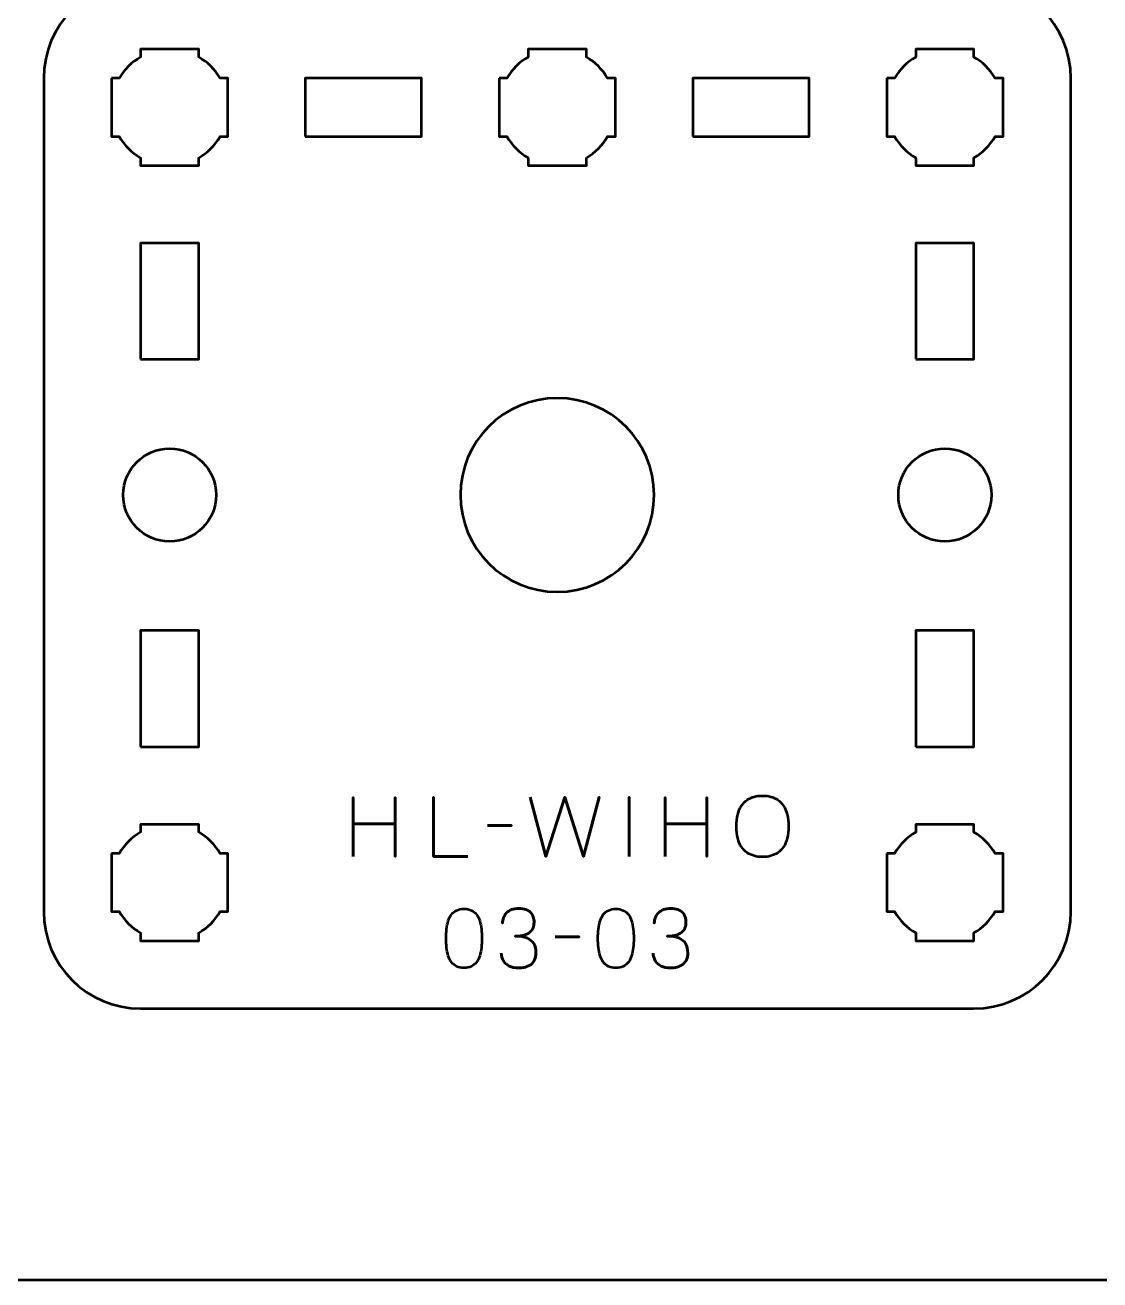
# Model space of a CAD drawing. Header units: centimetres. Extents: x -21 to 0, y -29.7 to 0.
# Drawn here: x -16.95 to -11.4, y -29.7 to -23.23 of the extents above; entities that cross this region are included whole.
import ezdxf

# ---------------------------------------------------------------- set-up
doc = ezdxf.new("R2010")
doc.units = ezdxf.units.CM
doc.header["$MEASUREMENT"] = 0
doc.layers.add('Layer 1', color=7, linetype='Continuous')

msp = doc.modelspace()

# ---------------------------------------------------------------- linework, layer by layer
at = {"layer": 'Layer 1', "lineweight": 53}
for points in [[(-16.35, -24.95), (-16.05, -24.95), (-16.05, -24.35), (-16.35, -24.35), (-16.35, -24.95)], [(-12.35, -24.95), (-12.05, -24.95), (-12.05, -24.35), (-12.35, -24.35), (-12.35, -24.95)], [(-16.35, -26.95), (-16.05, -26.95), (-16.05, -26.35), (-16.35, -26.35), (-16.35, -26.95)], [(-12.35, -26.95), (-12.05, -26.95), (-12.05, -26.35), (-12.35, -26.35), (-12.35, -26.95)]]:
    msp.add_lwpolyline(points, close=True, dxfattribs=at)
for centre in [(-16.2, -25.65), (-12.2, -25.65)]:
    msp.add_ellipse(centre, major_axis=(0, 0.24), ratio=1, dxfattribs=at)
at = {"layer": 'Layer 1', "color": 1, "lineweight": 53}
msp.add_open_spline([(-21.00003, -29.19995), (-21.00003, -29.19995), (-21.00003, -2.89992), (-21.00003, -2.89992), (-21.00003, -2.89992), (-21.00003, -2.81709), (-20.93286, -2.74992), (-20.85003, -2.74992), (-20.85003, -2.74992), (-20.7672, -2.74992), (-20.70003, -2.68275), (-20.70003, -2.59992), (-20.70003, -2.59992), (-20.70003, -2.51709), (-20.7672, -2.44992), (-20.85003, -2.44992), (-20.85003, -2.44992), (-20.93286, -2.44992), (-21.00003, -2.38275), (-21.00003, -2.29992), (-21.00003, -2.29992), (-21.00003, -2.21709), (-20.93286, -2.14992), (-20.85003, -2.14992), (-20.85003, -2.14992), (-20.7672, -2.14992), (-20.70003, -2.08275), (-20.70003, -1.99992), (-20.70003, -1.99992), (-20.70003, -1.91709), (-20.7672, -1.84992), (-20.85003, -1.84992), (-20.85003, -1.84992), (-20.93286, -1.84992), (-21.00003, -1.78275), (-21.00003, -1.69992), (-21.00003, -1.69992), (-21.00003, -1.61709), (-20.93286, -1.54992), (-20.85003, -1.54992), (-20.85003, -1.54992), (-20.7672, -1.54992), (-20.70003, -1.48275), (-20.70003, -1.39992), (-20.70003, -1.39992), (-20.70003, -1.31709), (-20.7672, -1.24992), (-20.85003, -1.24992), (-20.85003, -1.24992), (-20.93286, -1.24992), (-21.00003, -1.18275), (-21.00003, -1.09992), (-21.00003, -1.09992), (-21.00003, -1.09992), (-21.00003, -0.49992), (-21.00003, -0.49992), (-21.00003, -0.49992), (-21.00003, -0.22295), (-20.77694, 0.00004), (-20.49994, 0.00004), (-20.49994, 0.00004), (-20.49994, 0.00004), (-0.50008, 0.00004), (-0.50008, 0.00004), (-0.50008, 0.00004), (-0.22294, 0.00004), (0.00002, -0.22295), (0.00002, -0.49992), (0.00002, -0.49992), (0.00002, -0.49992), (0.00002, -29.19995), (0.00002, -29.19995), (0.00002, -29.19995), (0.00002, -29.47695), (-0.22294, -29.70004), (-0.50008, -29.70004), (-0.50008, -29.70004), (-0.50008, -29.70004), (-20.49994, -29.70004), (-20.49994, -29.70004), (-20.49994, -29.70004), (-20.77694, -29.70004), (-21.00003, -29.47695), (-21.00003, -29.19995)], degree=3, knots=[0, 0, 0, 0, 0.047619, 0.047619, 0.047619, 0.047619, 0.0952381, 0.0952381, 0.0952381, 0.0952381, 0.1428571, 0.1428571, 0.1428571, 0.1428571, 0.1904762, 0.1904762, 0.1904762, 0.1904762, 0.2380952, 0.2380952, 0.2380952, 0.2380952, 0.2857143, 0.2857143, 0.2857143, 0.2857143, 0.3333333, 0.3333333, 0.3333333, 0.3333333, 0.3809524, 0.3809524, 0.3809524, 0.3809524, 0.4285714, 0.4285714, 0.4285714, 0.4285714, 0.4761905, 0.4761905, 0.4761905, 0.4761905, 0.5238095, 0.5238095, 0.5238095, 0.5238095, 0.5714286, 0.5714286, 0.5714286, 0.5714286, 0.6190476, 0.6190476, 0.6190476, 0.6190476, 0.6666667, 0.6666667, 0.6666667, 0.6666667, 0.7142857, 0.7142857, 0.7142857, 0.7142857, 0.7619048, 0.7619048, 0.7619048, 0.7619048, 0.8095238, 0.8095238, 0.8095238, 0.8095238, 0.8571429, 0.8571429, 0.8571429, 0.8571429, 0.9047619, 0.9047619, 0.9047619, 0.9047619, 0.952381, 0.952381, 0.952381, 0.952381, 1, 1, 1, 1], dxfattribs=at)
at = {"layer": 'Layer 1', "color": 3, "lineweight": 53}
msp.add_open_spline([(-16.85, -27.8), (-16.85, -27.8), (-16.85, -23.5), (-16.85, -23.5), (-16.85, -23.5), (-16.85, -23.22391), (-16.62609, -23), (-16.35, -23), (-16.35, -23), (-16.35, -23), (-12.05, -23), (-12.05, -23), (-12.05, -23), (-11.77391, -23), (-11.55, -23.22391), (-11.55, -23.5), (-11.55, -23.5), (-11.55, -23.5), (-11.55, -27.8), (-11.55, -27.8), (-11.55, -27.8), (-11.55, -28.07609), (-11.77391, -28.3), (-12.05, -28.3), (-12.05, -28.3), (-12.05, -28.3), (-16.35, -28.3), (-16.35, -28.3), (-16.35, -28.3), (-16.62609, -28.3), (-16.85, -28.07609), (-16.85, -27.8)], degree=3, knots=[0, 0, 0, 0, 0.125, 0.125, 0.125, 0.125, 0.25, 0.25, 0.25, 0.25, 0.375, 0.375, 0.375, 0.375, 0.5, 0.5, 0.5, 0.5, 0.625, 0.625, 0.625, 0.625, 0.75, 0.75, 0.75, 0.75, 0.875, 0.875, 0.875, 0.875, 1, 1, 1, 1], dxfattribs=at)
at = {"layer": 'Layer 1', "lineweight": 53}
for points, knots in [([(-16.5, -23.5), (-16.5, -23.5), (-16.45985, -23.5), (-16.45985, -23.5), (-16.45985, -23.5), (-16.4335, -23.45447), (-16.39553, -23.4165), (-16.35, -23.39015), (-16.35, -23.39015), (-16.35, -23.39015), (-16.35, -23.35), (-16.35, -23.35), (-16.35, -23.35), (-16.35, -23.35), (-16.2, -23.35), (-16.2, -23.35), (-16.2, -23.35), (-16.2, -23.35), (-16.05, -23.35), (-16.05, -23.35), (-16.05, -23.35), (-16.05, -23.35), (-16.05, -23.39015), (-16.05, -23.39015), (-16.05, -23.39015), (-16.00447, -23.4165), (-15.9665, -23.45447), (-15.94015, -23.5), (-15.94015, -23.5), (-15.94015, -23.5), (-15.9, -23.5), (-15.9, -23.5), (-15.9, -23.5), (-15.9, -23.5), (-15.9, -23.65), (-15.9, -23.65), (-15.9, -23.65), (-15.9, -23.65), (-15.9, -23.8), (-15.9, -23.8), (-15.9, -23.8), (-15.9, -23.8), (-15.94015, -23.8), (-15.94015, -23.8), (-15.94015, -23.8), (-15.9665, -23.84553), (-16.00447, -23.8835), (-16.05, -23.90985), (-16.05, -23.90985), (-16.05, -23.90985), (-16.05, -23.95), (-16.05, -23.95), (-16.05, -23.95), (-16.05, -23.95), (-16.2, -23.95), (-16.2, -23.95), (-16.2, -23.95), (-16.2, -23.95), (-16.35, -23.95), (-16.35, -23.95), (-16.35, -23.95), (-16.35, -23.95), (-16.35, -23.90985), (-16.35, -23.90985), (-16.35, -23.90985), (-16.39553, -23.8835), (-16.4335, -23.84553), (-16.45985, -23.8), (-16.45985, -23.8), (-16.45985, -23.8), (-16.5, -23.8), (-16.5, -23.8), (-16.5, -23.8), (-16.5, -23.8), (-16.5, -23.65), (-16.5, -23.65), (-16.5, -23.65), (-16.5, -23.65), (-16.5, -23.5), (-16.5, -23.5)], [0, 0, 0, 0, 0.05, 0.05, 0.05, 0.05, 0.1, 0.1, 0.1, 0.1, 0.15, 0.15, 0.15, 0.15, 0.2, 0.2, 0.2, 0.2, 0.25, 0.25, 0.25, 0.25, 0.3, 0.3, 0.3, 0.3, 0.35, 0.35, 0.35, 0.35, 0.4, 0.4, 0.4, 0.4, 0.45, 0.45, 0.45, 0.45, 0.5, 0.5, 0.5, 0.5, 0.55, 0.55, 0.55, 0.55, 0.6, 0.6, 0.6, 0.6, 0.65, 0.65, 0.65, 0.65, 0.7, 0.7, 0.7, 0.7, 0.75, 0.75, 0.75, 0.75, 0.8, 0.8, 0.8, 0.8, 0.85, 0.85, 0.85, 0.85, 0.9, 0.9, 0.9, 0.9, 0.95, 0.95, 0.95, 0.95, 1, 1, 1, 1]), ([(-14.5, -23.5), (-14.5, -23.5), (-14.45985, -23.5), (-14.45985, -23.5), (-14.45985, -23.5), (-14.4335, -23.45447), (-14.39553, -23.4165), (-14.35, -23.39015), (-14.35, -23.39015), (-14.35, -23.39015), (-14.35, -23.35), (-14.35, -23.35), (-14.35, -23.35), (-14.35, -23.35), (-14.2, -23.35), (-14.2, -23.35), (-14.2, -23.35), (-14.2, -23.35), (-14.05, -23.35), (-14.05, -23.35), (-14.05, -23.35), (-14.05, -23.35), (-14.05, -23.39015), (-14.05, -23.39015), (-14.05, -23.39015), (-14.00447, -23.4165), (-13.9665, -23.45447), (-13.94015, -23.5), (-13.94015, -23.5), (-13.94015, -23.5), (-13.9, -23.5), (-13.9, -23.5), (-13.9, -23.5), (-13.9, -23.5), (-13.9, -23.65), (-13.9, -23.65), (-13.9, -23.65), (-13.9, -23.65), (-13.9, -23.8), (-13.9, -23.8), (-13.9, -23.8), (-13.9, -23.8), (-13.94015, -23.8), (-13.94015, -23.8), (-13.94015, -23.8), (-13.9665, -23.84553), (-14.00447, -23.8835), (-14.05, -23.90985), (-14.05, -23.90985), (-14.05, -23.90985), (-14.05, -23.95), (-14.05, -23.95), (-14.05, -23.95), (-14.05, -23.95), (-14.2, -23.95), (-14.2, -23.95), (-14.2, -23.95), (-14.2, -23.95), (-14.35, -23.95), (-14.35, -23.95), (-14.35, -23.95), (-14.35, -23.95), (-14.35, -23.90985), (-14.35, -23.90985), (-14.35, -23.90985), (-14.39553, -23.8835), (-14.4335, -23.84553), (-14.45985, -23.8), (-14.45985, -23.8), (-14.45985, -23.8), (-14.5, -23.8), (-14.5, -23.8), (-14.5, -23.8), (-14.5, -23.8), (-14.5, -23.65), (-14.5, -23.65), (-14.5, -23.65), (-14.5, -23.65), (-14.5, -23.5), (-14.5, -23.5)], [0, 0, 0, 0, 0.05, 0.05, 0.05, 0.05, 0.1, 0.1, 0.1, 0.1, 0.15, 0.15, 0.15, 0.15, 0.2, 0.2, 0.2, 0.2, 0.25, 0.25, 0.25, 0.25, 0.3, 0.3, 0.3, 0.3, 0.35, 0.35, 0.35, 0.35, 0.4, 0.4, 0.4, 0.4, 0.45, 0.45, 0.45, 0.45, 0.5, 0.5, 0.5, 0.5, 0.55, 0.55, 0.55, 0.55, 0.6, 0.6, 0.6, 0.6, 0.65, 0.65, 0.65, 0.65, 0.7, 0.7, 0.7, 0.7, 0.75, 0.75, 0.75, 0.75, 0.8, 0.8, 0.8, 0.8, 0.85, 0.85, 0.85, 0.85, 0.9, 0.9, 0.9, 0.9, 0.95, 0.95, 0.95, 0.95, 1, 1, 1, 1]), ([(-12.5, -23.5), (-12.5, -23.5), (-12.45985, -23.5), (-12.45985, -23.5), (-12.45985, -23.5), (-12.4335, -23.45447), (-12.39553, -23.4165), (-12.35, -23.39015), (-12.35, -23.39015), (-12.35, -23.39015), (-12.35, -23.35), (-12.35, -23.35), (-12.35, -23.35), (-12.35, -23.35), (-12.2, -23.35), (-12.2, -23.35), (-12.2, -23.35), (-12.2, -23.35), (-12.05, -23.35), (-12.05, -23.35), (-12.05, -23.35), (-12.05, -23.35), (-12.05, -23.39015), (-12.05, -23.39015), (-12.05, -23.39015), (-12.00447, -23.4165), (-11.9665, -23.45447), (-11.94015, -23.5), (-11.94015, -23.5), (-11.94015, -23.5), (-11.9, -23.5), (-11.9, -23.5), (-11.9, -23.5), (-11.9, -23.5), (-11.9, -23.65), (-11.9, -23.65), (-11.9, -23.65), (-11.9, -23.65), (-11.9, -23.8), (-11.9, -23.8), (-11.9, -23.8), (-11.9, -23.8), (-11.94015, -23.8), (-11.94015, -23.8), (-11.94015, -23.8), (-11.9665, -23.84553), (-12.00447, -23.8835), (-12.05, -23.90985), (-12.05, -23.90985), (-12.05, -23.90985), (-12.05, -23.95), (-12.05, -23.95), (-12.05, -23.95), (-12.05, -23.95), (-12.2, -23.95), (-12.2, -23.95), (-12.2, -23.95), (-12.2, -23.95), (-12.35, -23.95), (-12.35, -23.95), (-12.35, -23.95), (-12.35, -23.95), (-12.35, -23.90985), (-12.35, -23.90985), (-12.35, -23.90985), (-12.39553, -23.8835), (-12.4335, -23.84553), (-12.45985, -23.8), (-12.45985, -23.8), (-12.45985, -23.8), (-12.5, -23.8), (-12.5, -23.8), (-12.5, -23.8), (-12.5, -23.8), (-12.5, -23.65), (-12.5, -23.65), (-12.5, -23.65), (-12.5, -23.65), (-12.5, -23.5), (-12.5, -23.5)], [0, 0, 0, 0, 0.05, 0.05, 0.05, 0.05, 0.1, 0.1, 0.1, 0.1, 0.15, 0.15, 0.15, 0.15, 0.2, 0.2, 0.2, 0.2, 0.25, 0.25, 0.25, 0.25, 0.3, 0.3, 0.3, 0.3, 0.35, 0.35, 0.35, 0.35, 0.4, 0.4, 0.4, 0.4, 0.45, 0.45, 0.45, 0.45, 0.5, 0.5, 0.5, 0.5, 0.55, 0.55, 0.55, 0.55, 0.6, 0.6, 0.6, 0.6, 0.65, 0.65, 0.65, 0.65, 0.7, 0.7, 0.7, 0.7, 0.75, 0.75, 0.75, 0.75, 0.8, 0.8, 0.8, 0.8, 0.85, 0.85, 0.85, 0.85, 0.9, 0.9, 0.9, 0.9, 0.95, 0.95, 0.95, 0.95, 1, 1, 1, 1]), ([(-15.5, -23.8), (-15.5, -23.8), (-15.5, -23.5), (-15.5, -23.5), (-15.5, -23.5), (-15.5, -23.5), (-14.9, -23.5), (-14.9, -23.5), (-14.9, -23.5), (-14.9, -23.5), (-14.9, -23.8), (-14.9, -23.8), (-14.9, -23.8), (-14.9, -23.8), (-15.5, -23.8), (-15.5, -23.8)], [0, 0, 0, 0, 0.25, 0.25, 0.25, 0.25, 0.5, 0.5, 0.5, 0.5, 0.75, 0.75, 0.75, 0.75, 1, 1, 1, 1]), ([(-13.5, -23.8), (-13.5, -23.8), (-13.5, -23.5), (-13.5, -23.5), (-13.5, -23.5), (-13.5, -23.5), (-12.9, -23.5), (-12.9, -23.5), (-12.9, -23.5), (-12.9, -23.5), (-12.9, -23.8), (-12.9, -23.8), (-12.9, -23.8), (-12.9, -23.8), (-13.5, -23.8), (-13.5, -23.8)], [0, 0, 0, 0, 0.25, 0.25, 0.25, 0.25, 0.5, 0.5, 0.5, 0.5, 0.75, 0.75, 0.75, 0.75, 1, 1, 1, 1]), ([(-13.70001, -25.65), (-13.70001, -25.9261), (-13.92392, -26.15001), (-14.2, -26.15001), (-14.2, -26.15001), (-14.47611, -26.15001), (-14.70001, -25.9261), (-14.70001, -25.65), (-14.70001, -25.65), (-14.70001, -25.37391), (-14.47611, -25.15001), (-14.2, -25.15001), (-14.2, -25.15001), (-13.92392, -25.15001), (-13.70001, -25.37391), (-13.70001, -25.65)], [0, 0, 0, 0, 0.25, 0.25, 0.25, 0.25, 0.5, 0.5, 0.5, 0.5, 0.75, 0.75, 0.75, 0.75, 1, 1, 1, 1]), ([(-16.5, -27.5), (-16.5, -27.5), (-16.45985, -27.5), (-16.45985, -27.5), (-16.45985, -27.5), (-16.4335, -27.45447), (-16.39553, -27.4165), (-16.35, -27.39015), (-16.35, -27.39015), (-16.35, -27.39015), (-16.35, -27.35), (-16.35, -27.35), (-16.35, -27.35), (-16.35, -27.35), (-16.2, -27.35), (-16.2, -27.35), (-16.2, -27.35), (-16.2, -27.35), (-16.05, -27.35), (-16.05, -27.35), (-16.05, -27.35), (-16.05, -27.35), (-16.05, -27.39015), (-16.05, -27.39015), (-16.05, -27.39015), (-16.00447, -27.4165), (-15.9665, -27.45447), (-15.94015, -27.5), (-15.94015, -27.5), (-15.94015, -27.5), (-15.9, -27.5), (-15.9, -27.5), (-15.9, -27.5), (-15.9, -27.5), (-15.9, -27.65), (-15.9, -27.65), (-15.9, -27.65), (-15.9, -27.65), (-15.9, -27.8), (-15.9, -27.8), (-15.9, -27.8), (-15.9, -27.8), (-15.94015, -27.8), (-15.94015, -27.8), (-15.94015, -27.8), (-15.9665, -27.84553), (-16.00447, -27.8835), (-16.05, -27.90985), (-16.05, -27.90985), (-16.05, -27.90985), (-16.05, -27.95), (-16.05, -27.95), (-16.05, -27.95), (-16.05, -27.95), (-16.2, -27.95), (-16.2, -27.95), (-16.2, -27.95), (-16.2, -27.95), (-16.35, -27.95), (-16.35, -27.95), (-16.35, -27.95), (-16.35, -27.95), (-16.35, -27.90985), (-16.35, -27.90985), (-16.35, -27.90985), (-16.39553, -27.8835), (-16.4335, -27.84553), (-16.45985, -27.8), (-16.45985, -27.8), (-16.45985, -27.8), (-16.5, -27.8), (-16.5, -27.8), (-16.5, -27.8), (-16.5, -27.8), (-16.5, -27.65), (-16.5, -27.65), (-16.5, -27.65), (-16.5, -27.65), (-16.5, -27.5), (-16.5, -27.5)], [0, 0, 0, 0, 0.05, 0.05, 0.05, 0.05, 0.1, 0.1, 0.1, 0.1, 0.15, 0.15, 0.15, 0.15, 0.2, 0.2, 0.2, 0.2, 0.25, 0.25, 0.25, 0.25, 0.3, 0.3, 0.3, 0.3, 0.35, 0.35, 0.35, 0.35, 0.4, 0.4, 0.4, 0.4, 0.45, 0.45, 0.45, 0.45, 0.5, 0.5, 0.5, 0.5, 0.55, 0.55, 0.55, 0.55, 0.6, 0.6, 0.6, 0.6, 0.65, 0.65, 0.65, 0.65, 0.7, 0.7, 0.7, 0.7, 0.75, 0.75, 0.75, 0.75, 0.8, 0.8, 0.8, 0.8, 0.85, 0.85, 0.85, 0.85, 0.9, 0.9, 0.9, 0.9, 0.95, 0.95, 0.95, 0.95, 1, 1, 1, 1]), ([(-12.5, -27.5), (-12.5, -27.5), (-12.45985, -27.5), (-12.45985, -27.5), (-12.45985, -27.5), (-12.4335, -27.45447), (-12.39553, -27.4165), (-12.35, -27.39015), (-12.35, -27.39015), (-12.35, -27.39015), (-12.35, -27.35), (-12.35, -27.35), (-12.35, -27.35), (-12.35, -27.35), (-12.2, -27.35), (-12.2, -27.35), (-12.2, -27.35), (-12.2, -27.35), (-12.05, -27.35), (-12.05, -27.35), (-12.05, -27.35), (-12.05, -27.35), (-12.05, -27.39015), (-12.05, -27.39015), (-12.05, -27.39015), (-12.00447, -27.4165), (-11.9665, -27.45447), (-11.94015, -27.5), (-11.94015, -27.5), (-11.94015, -27.5), (-11.9, -27.5), (-11.9, -27.5), (-11.9, -27.5), (-11.9, -27.5), (-11.9, -27.65), (-11.9, -27.65), (-11.9, -27.65), (-11.9, -27.65), (-11.9, -27.8), (-11.9, -27.8), (-11.9, -27.8), (-11.9, -27.8), (-11.94015, -27.8), (-11.94015, -27.8), (-11.94015, -27.8), (-11.9665, -27.84553), (-12.00447, -27.8835), (-12.05, -27.90985), (-12.05, -27.90985), (-12.05, -27.90985), (-12.05, -27.95), (-12.05, -27.95), (-12.05, -27.95), (-12.05, -27.95), (-12.2, -27.95), (-12.2, -27.95), (-12.2, -27.95), (-12.2, -27.95), (-12.35, -27.95), (-12.35, -27.95), (-12.35, -27.95), (-12.35, -27.95), (-12.35, -27.90985), (-12.35, -27.90985), (-12.35, -27.90985), (-12.39553, -27.8835), (-12.4335, -27.84553), (-12.45985, -27.8), (-12.45985, -27.8), (-12.45985, -27.8), (-12.5, -27.8), (-12.5, -27.8), (-12.5, -27.8), (-12.5, -27.8), (-12.5, -27.65), (-12.5, -27.65), (-12.5, -27.65), (-12.5, -27.65), (-12.5, -27.5), (-12.5, -27.5)], [0, 0, 0, 0, 0.05, 0.05, 0.05, 0.05, 0.1, 0.1, 0.1, 0.1, 0.15, 0.15, 0.15, 0.15, 0.2, 0.2, 0.2, 0.2, 0.25, 0.25, 0.25, 0.25, 0.3, 0.3, 0.3, 0.3, 0.35, 0.35, 0.35, 0.35, 0.4, 0.4, 0.4, 0.4, 0.45, 0.45, 0.45, 0.45, 0.5, 0.5, 0.5, 0.5, 0.55, 0.55, 0.55, 0.55, 0.6, 0.6, 0.6, 0.6, 0.65, 0.65, 0.65, 0.65, 0.7, 0.7, 0.7, 0.7, 0.75, 0.75, 0.75, 0.75, 0.8, 0.8, 0.8, 0.8, 0.85, 0.85, 0.85, 0.85, 0.9, 0.9, 0.9, 0.9, 0.95, 0.95, 0.95, 0.95, 1, 1, 1, 1])]:
    msp.add_open_spline(points, degree=3, knots=knots, dxfattribs=at)
at = {"layer": 'Layer 1', "color": 5, "lineweight": 53}
for points, knots in [([(-15.25261, -27.51494), (-15.25261, -27.51494), (-15.25261, -27.34603), (-15.25261, -27.34603), (-15.25261, -27.34603), (-15.25261, -27.34603), (-15.03714, -27.34603), (-15.03714, -27.34603), (-15.03714, -27.34603), (-15.03714, -27.34603), (-15.03714, -27.51494), (-15.03714, -27.51494), (-15.03714, -27.51494), (-15.03714, -27.51494), (-15.03714, -27.21014), (-15.03714, -27.21014), (-15.03714, -27.21014), (-15.03714, -27.21014), (-15.03714, -27.34603), (-15.03714, -27.34603), (-15.03714, -27.34603), (-15.03714, -27.34603), (-15.25261, -27.34603), (-15.25261, -27.34603), (-15.25261, -27.34603), (-15.25261, -27.34603), (-15.25261, -27.21014), (-15.25261, -27.21014), (-15.25261, -27.21014), (-15.25261, -27.21014), (-15.25261, -27.51494), (-15.25261, -27.51494)], [0, 0, 0, 0, 0.125, 0.125, 0.125, 0.125, 0.25, 0.25, 0.25, 0.25, 0.375, 0.375, 0.375, 0.375, 0.5, 0.5, 0.5, 0.5, 0.625, 0.625, 0.625, 0.625, 0.75, 0.75, 0.75, 0.75, 0.875, 0.875, 0.875, 0.875, 1, 1, 1, 1]), ([(-14.66122, -27.51494), (-14.66122, -27.51494), (-14.83944, -27.51494), (-14.83944, -27.51494), (-14.83944, -27.51494), (-14.83944, -27.51494), (-14.83944, -27.20972), (-14.83944, -27.20972), (-14.83944, -27.20972), (-14.83944, -27.20972), (-14.83944, -27.51494), (-14.83944, -27.51494), (-14.83944, -27.51494), (-14.83944, -27.51494), (-14.66122, -27.51494), (-14.66122, -27.51494)], [0, 0, 0, 0, 0.25, 0.25, 0.25, 0.25, 0.5, 0.5, 0.5, 0.5, 0.75, 0.75, 0.75, 0.75, 1, 1, 1, 1]), ([(-14.33907, -27.20972), (-14.33907, -27.20972), (-14.25864, -27.51494), (-14.25864, -27.51494), (-14.25864, -27.51494), (-14.25864, -27.51494), (-14.1617, -27.20972), (-14.1617, -27.20972), (-14.1617, -27.20972), (-14.1617, -27.20972), (-14.06475, -27.51494), (-14.06475, -27.51494), (-14.06475, -27.51494), (-14.06475, -27.51494), (-13.98432, -27.20972), (-13.98432, -27.20972), (-13.98432, -27.20972), (-13.98432, -27.20972), (-14.06475, -27.51494), (-14.06475, -27.51494), (-14.06475, -27.51494), (-14.06475, -27.51494), (-14.1617, -27.20972), (-14.1617, -27.20972), (-14.1617, -27.20972), (-14.1617, -27.20972), (-14.25864, -27.51494), (-14.25864, -27.51494), (-14.25864, -27.51494), (-14.25864, -27.51494), (-14.33907, -27.20972), (-14.33907, -27.20972)], [0, 0, 0, 0, 0.125, 0.125, 0.125, 0.125, 0.25, 0.25, 0.25, 0.25, 0.375, 0.375, 0.375, 0.375, 0.5, 0.5, 0.5, 0.5, 0.625, 0.625, 0.625, 0.625, 0.75, 0.75, 0.75, 0.75, 0.875, 0.875, 0.875, 0.875, 1, 1, 1, 1]), ([(-13.8298, -27.51494), (-13.8298, -27.51494), (-13.8298, -27.20972), (-13.8298, -27.20972), (-13.8298, -27.20972), (-13.8298, -27.20972), (-13.8298, -27.51494), (-13.8298, -27.51494)], [0, 0, 0, 0, 0.5, 0.5, 0.5, 0.5, 1, 1, 1, 1]), ([(-13.64311, -27.51494), (-13.64311, -27.51494), (-13.64311, -27.34603), (-13.64311, -27.34603), (-13.64311, -27.34603), (-13.64311, -27.34603), (-13.42764, -27.34603), (-13.42764, -27.34603), (-13.42764, -27.34603), (-13.42764, -27.34603), (-13.42764, -27.51494), (-13.42764, -27.51494), (-13.42764, -27.51494), (-13.42764, -27.51494), (-13.42764, -27.21014), (-13.42764, -27.21014), (-13.42764, -27.21014), (-13.42764, -27.21014), (-13.42764, -27.34603), (-13.42764, -27.34603), (-13.42764, -27.34603), (-13.42764, -27.34603), (-13.64311, -27.34603), (-13.64311, -27.34603), (-13.64311, -27.34603), (-13.64311, -27.34603), (-13.64311, -27.21014), (-13.64311, -27.21014), (-13.64311, -27.21014), (-13.64311, -27.21014), (-13.64311, -27.51494), (-13.64311, -27.51494)], [0, 0, 0, 0, 0.125, 0.125, 0.125, 0.125, 0.25, 0.25, 0.25, 0.25, 0.375, 0.375, 0.375, 0.375, 0.5, 0.5, 0.5, 0.5, 0.625, 0.625, 0.625, 0.625, 0.75, 0.75, 0.75, 0.75, 0.875, 0.875, 0.875, 0.875, 1, 1, 1, 1]), ([(-13.14104, -27.51748), (-13.12615, -27.51755), (-13.11204, -27.51579), (-13.09857, -27.51233), (-13.09857, -27.51233), (-13.08516, -27.5088), (-13.07289, -27.5033), (-13.06167, -27.49568), (-13.06167, -27.49568), (-13.05045, -27.48813), (-13.04071, -27.47818), (-13.03246, -27.4659), (-13.03246, -27.4659), (-13.0242, -27.45363), (-13.01785, -27.43874), (-13.01334, -27.42124), (-13.01334, -27.42124), (-13.00875, -27.40375), (-13.00649, -27.38335), (-13.00642, -27.36), (-13.00642, -27.36), (-13.00649, -27.33665), (-13.00875, -27.31626), (-13.01334, -27.29869), (-13.01334, -27.29869), (-13.01785, -27.28112), (-13.0242, -27.26616), (-13.03246, -27.25382), (-13.03246, -27.25382), (-13.04071, -27.24147), (-13.05045, -27.23145), (-13.06167, -27.22376), (-13.06167, -27.22376), (-13.07289, -27.21607), (-13.08516, -27.2105), (-13.09857, -27.2069), (-13.09857, -27.2069), (-13.11204, -27.20337), (-13.12615, -27.20161), (-13.14104, -27.20168), (-13.14104, -27.20168), (-13.15593, -27.20161), (-13.17004, -27.20337), (-13.18352, -27.2069), (-13.18352, -27.2069), (-13.19692, -27.2105), (-13.2092, -27.21607), (-13.22042, -27.22376), (-13.22042, -27.22376), (-13.23163, -27.23145), (-13.24137, -27.24147), (-13.24963, -27.25382), (-13.24963, -27.25382), (-13.25788, -27.26616), (-13.26423, -27.28112), (-13.26875, -27.29869), (-13.26875, -27.29869), (-13.27333, -27.31626), (-13.27559, -27.33665), (-13.27566, -27.36), (-13.27566, -27.36), (-13.27559, -27.38335), (-13.27333, -27.40375), (-13.26875, -27.42124), (-13.26875, -27.42124), (-13.26423, -27.43874), (-13.25788, -27.45363), (-13.24963, -27.4659), (-13.24963, -27.4659), (-13.24137, -27.47818), (-13.23163, -27.48813), (-13.22042, -27.49568), (-13.22042, -27.49568), (-13.2092, -27.5033), (-13.19692, -27.5088), (-13.18352, -27.51233), (-13.18352, -27.51233), (-13.17004, -27.51579), (-13.15593, -27.51755), (-13.14104, -27.51748)], [0, 0, 0, 0, 0.05, 0.05, 0.05, 0.05, 0.1, 0.1, 0.1, 0.1, 0.15, 0.15, 0.15, 0.15, 0.2, 0.2, 0.2, 0.2, 0.25, 0.25, 0.25, 0.25, 0.3, 0.3, 0.3, 0.3, 0.35, 0.35, 0.35, 0.35, 0.4, 0.4, 0.4, 0.4, 0.45, 0.45, 0.45, 0.45, 0.5, 0.5, 0.5, 0.5, 0.55, 0.55, 0.55, 0.55, 0.6, 0.6, 0.6, 0.6, 0.65, 0.65, 0.65, 0.65, 0.7, 0.7, 0.7, 0.7, 0.75, 0.75, 0.75, 0.75, 0.8, 0.8, 0.8, 0.8, 0.85, 0.85, 0.85, 0.85, 0.9, 0.9, 0.9, 0.9, 0.95, 0.95, 0.95, 0.95, 1, 1, 1, 1]), ([(-13.14104, -27.51748), (-13.12615, -27.51755), (-13.11204, -27.51579), (-13.09857, -27.51233), (-13.09857, -27.51233), (-13.08516, -27.5088), (-13.07289, -27.5033), (-13.06167, -27.49568), (-13.06167, -27.49568), (-13.05045, -27.48813), (-13.04071, -27.47818), (-13.03246, -27.4659), (-13.03246, -27.4659), (-13.0242, -27.45363), (-13.01785, -27.43874), (-13.01334, -27.42124), (-13.01334, -27.42124), (-13.00875, -27.40375), (-13.00649, -27.38335), (-13.00642, -27.36), (-13.00642, -27.36), (-13.00649, -27.33665), (-13.00875, -27.31626), (-13.01334, -27.29869), (-13.01334, -27.29869), (-13.01785, -27.28112), (-13.0242, -27.26616), (-13.03246, -27.25382), (-13.03246, -27.25382), (-13.04071, -27.24147), (-13.05045, -27.23145), (-13.06167, -27.22376), (-13.06167, -27.22376), (-13.07289, -27.21607), (-13.08516, -27.2105), (-13.09857, -27.2069), (-13.09857, -27.2069), (-13.11204, -27.20337), (-13.12615, -27.20161), (-13.14104, -27.20168), (-13.14104, -27.20168), (-13.15593, -27.20161), (-13.17004, -27.20337), (-13.18352, -27.2069), (-13.18352, -27.2069), (-13.19692, -27.2105), (-13.2092, -27.21607), (-13.22042, -27.22376), (-13.22042, -27.22376), (-13.23163, -27.23145), (-13.24137, -27.24147), (-13.24963, -27.25382), (-13.24963, -27.25382), (-13.25788, -27.26616), (-13.26423, -27.28112), (-13.26875, -27.29869), (-13.26875, -27.29869), (-13.27333, -27.31626), (-13.27559, -27.33665), (-13.27566, -27.36), (-13.27566, -27.36), (-13.27559, -27.38335), (-13.27333, -27.40375), (-13.26875, -27.42124), (-13.26875, -27.42124), (-13.26423, -27.43874), (-13.25788, -27.45363), (-13.24963, -27.4659), (-13.24963, -27.4659), (-13.24137, -27.47818), (-13.23163, -27.48813), (-13.22042, -27.49568), (-13.22042, -27.49568), (-13.2092, -27.5033), (-13.19692, -27.5088), (-13.18352, -27.51233), (-13.18352, -27.51233), (-13.17004, -27.51579), (-13.15593, -27.51755), (-13.14104, -27.51748)], [0, 0, 0, 0, 0.05, 0.05, 0.05, 0.05, 0.1, 0.1, 0.1, 0.1, 0.15, 0.15, 0.15, 0.15, 0.2, 0.2, 0.2, 0.2, 0.25, 0.25, 0.25, 0.25, 0.3, 0.3, 0.3, 0.3, 0.35, 0.35, 0.35, 0.35, 0.4, 0.4, 0.4, 0.4, 0.45, 0.45, 0.45, 0.45, 0.5, 0.5, 0.5, 0.5, 0.55, 0.55, 0.55, 0.55, 0.6, 0.6, 0.6, 0.6, 0.65, 0.65, 0.65, 0.65, 0.7, 0.7, 0.7, 0.7, 0.75, 0.75, 0.75, 0.75, 0.8, 0.8, 0.8, 0.8, 0.85, 0.85, 0.85, 0.85, 0.9, 0.9, 0.9, 0.9, 0.95, 0.95, 0.95, 0.95, 1, 1, 1, 1]), ([(-14.5592, -27.35534), (-14.5592, -27.35534), (-14.43601, -27.35534), (-14.43601, -27.35534), (-14.43601, -27.35534), (-14.43601, -27.35534), (-14.5592, -27.35534), (-14.5592, -27.35534)], [0, 0, 0, 0, 0.5, 0.5, 0.5, 0.5, 1, 1, 1, 1]), ([(-14.68132, -28.09025), (-14.66651, -28.09018), (-14.65374, -28.08757), (-14.64308, -28.08249), (-14.64308, -28.08249), (-14.6325, -28.07741), (-14.62368, -28.07014), (-14.61663, -28.0609), (-14.61663, -28.0609), (-14.60964, -28.05159), (-14.60414, -28.04058), (-14.60005, -28.02788), (-14.60005, -28.02788), (-14.59602, -28.01518), (-14.59313, -28.00128), (-14.59151, -27.98604), (-14.59151, -27.98604), (-14.58981, -27.9708), (-14.58897, -27.95478), (-14.58904, -27.93785), (-14.58904, -27.93785), (-14.58897, -27.92099), (-14.58981, -27.90497), (-14.59151, -27.8898), (-14.59151, -27.8898), (-14.59313, -27.87463), (-14.59602, -27.86066), (-14.60005, -27.84796), (-14.60005, -27.84796), (-14.60414, -27.83533), (-14.60964, -27.82433), (-14.61663, -27.81494), (-14.61663, -27.81494), (-14.62368, -27.80563), (-14.6325, -27.79836), (-14.64308, -27.79328), (-14.64308, -27.79328), (-14.65374, -27.78813), (-14.66651, -27.78552), (-14.68132, -27.78545), (-14.68132, -27.78545), (-14.69614, -27.78552), (-14.70891, -27.78813), (-14.71957, -27.79328), (-14.71957, -27.79328), (-14.73015, -27.79836), (-14.73897, -27.80563), (-14.74602, -27.81494), (-14.74602, -27.81494), (-14.75301, -27.82433), (-14.75851, -27.83533), (-14.7626, -27.84796), (-14.7626, -27.84796), (-14.76663, -27.86066), (-14.76952, -27.87463), (-14.77114, -27.8898), (-14.77114, -27.8898), (-14.77283, -27.90497), (-14.77368, -27.92099), (-14.77361, -27.93785), (-14.77361, -27.93785), (-14.77368, -27.95478), (-14.77283, -27.9708), (-14.77114, -27.98604), (-14.77114, -27.98604), (-14.76952, -28.00128), (-14.76663, -28.01518), (-14.7626, -28.02788), (-14.7626, -28.02788), (-14.75851, -28.04058), (-14.75301, -28.05159), (-14.74602, -28.0609), (-14.74602, -28.0609), (-14.73897, -28.07014), (-14.73015, -28.07741), (-14.71957, -28.08249), (-14.71957, -28.08249), (-14.70891, -28.08757), (-14.69614, -28.09018), (-14.68132, -28.09025)], [0, 0, 0, 0, 0.05, 0.05, 0.05, 0.05, 0.1, 0.1, 0.1, 0.1, 0.15, 0.15, 0.15, 0.15, 0.2, 0.2, 0.2, 0.2, 0.25, 0.25, 0.25, 0.25, 0.3, 0.3, 0.3, 0.3, 0.35, 0.35, 0.35, 0.35, 0.4, 0.4, 0.4, 0.4, 0.45, 0.45, 0.45, 0.45, 0.5, 0.5, 0.5, 0.5, 0.55, 0.55, 0.55, 0.55, 0.6, 0.6, 0.6, 0.6, 0.65, 0.65, 0.65, 0.65, 0.7, 0.7, 0.7, 0.7, 0.75, 0.75, 0.75, 0.75, 0.8, 0.8, 0.8, 0.8, 0.85, 0.85, 0.85, 0.85, 0.9, 0.9, 0.9, 0.9, 0.95, 0.95, 0.95, 0.95, 1, 1, 1, 1]), ([(-14.68132, -28.09025), (-14.66651, -28.09018), (-14.65374, -28.08757), (-14.64308, -28.08249), (-14.64308, -28.08249), (-14.6325, -28.07741), (-14.62368, -28.07014), (-14.61663, -28.0609), (-14.61663, -28.0609), (-14.60964, -28.05159), (-14.60414, -28.04058), (-14.60005, -28.02788), (-14.60005, -28.02788), (-14.59602, -28.01518), (-14.59313, -28.00128), (-14.59151, -27.98604), (-14.59151, -27.98604), (-14.58981, -27.9708), (-14.58897, -27.95478), (-14.58904, -27.93785), (-14.58904, -27.93785), (-14.58897, -27.92099), (-14.58981, -27.90497), (-14.59151, -27.8898), (-14.59151, -27.8898), (-14.59313, -27.87463), (-14.59602, -27.86066), (-14.60005, -27.84796), (-14.60005, -27.84796), (-14.60414, -27.83533), (-14.60964, -27.82433), (-14.61663, -27.81494), (-14.61663, -27.81494), (-14.62368, -27.80563), (-14.6325, -27.79836), (-14.64308, -27.79328), (-14.64308, -27.79328), (-14.65374, -27.78813), (-14.66651, -27.78552), (-14.68132, -27.78545), (-14.68132, -27.78545), (-14.69614, -27.78552), (-14.70891, -27.78813), (-14.71957, -27.79328), (-14.71957, -27.79328), (-14.73015, -27.79836), (-14.73897, -27.80563), (-14.74602, -27.81494), (-14.74602, -27.81494), (-14.75301, -27.82433), (-14.75851, -27.83533), (-14.7626, -27.84796), (-14.7626, -27.84796), (-14.76663, -27.86066), (-14.76952, -27.87463), (-14.77114, -27.8898), (-14.77114, -27.8898), (-14.77283, -27.90497), (-14.77368, -27.92099), (-14.77361, -27.93785), (-14.77361, -27.93785), (-14.77368, -27.95478), (-14.77283, -27.9708), (-14.77114, -27.98604), (-14.77114, -27.98604), (-14.76952, -28.00128), (-14.76663, -28.01518), (-14.7626, -28.02788), (-14.7626, -28.02788), (-14.75851, -28.04058), (-14.75301, -28.05159), (-14.74602, -28.0609), (-14.74602, -28.0609), (-14.73897, -28.07014), (-14.73015, -28.07741), (-14.71957, -28.08249), (-14.71957, -28.08249), (-14.70891, -28.08757), (-14.69614, -28.09018), (-14.68132, -28.09025)], [0, 0, 0, 0, 0.05, 0.05, 0.05, 0.05, 0.1, 0.1, 0.1, 0.1, 0.15, 0.15, 0.15, 0.15, 0.2, 0.2, 0.2, 0.2, 0.25, 0.25, 0.25, 0.25, 0.3, 0.3, 0.3, 0.3, 0.35, 0.35, 0.35, 0.35, 0.4, 0.4, 0.4, 0.4, 0.45, 0.45, 0.45, 0.45, 0.5, 0.5, 0.5, 0.5, 0.55, 0.55, 0.55, 0.55, 0.6, 0.6, 0.6, 0.6, 0.65, 0.65, 0.65, 0.65, 0.7, 0.7, 0.7, 0.7, 0.75, 0.75, 0.75, 0.75, 0.8, 0.8, 0.8, 0.8, 0.85, 0.85, 0.85, 0.85, 0.9, 0.9, 0.9, 0.9, 0.95, 0.95, 0.95, 0.95, 1, 1, 1, 1]), ([(-14.48871, -28.01363), (-14.48864, -28.02887), (-14.48511, -28.04213), (-14.47813, -28.05363), (-14.47813, -28.05363), (-14.47114, -28.06506), (-14.46119, -28.07402), (-14.44821, -28.08044), (-14.44821, -28.08044), (-14.43523, -28.08686), (-14.41964, -28.09011), (-14.4015, -28.09025), (-14.4015, -28.09025), (-14.38789, -28.09025), (-14.37554, -28.08884), (-14.36432, -28.08588), (-14.36432, -28.08588), (-14.35317, -28.08291), (-14.34358, -28.07833), (-14.33546, -28.07205), (-14.33546, -28.07205), (-14.32735, -28.06577), (-14.32114, -28.05765), (-14.3167, -28.04778), (-14.3167, -28.04778), (-14.31232, -28.03783), (-14.31014, -28.0259), (-14.31007, -28.01193), (-14.31007, -28.01193), (-14.30999, -27.99331), (-14.3138, -27.97757), (-14.32135, -27.9648), (-14.32135, -27.9648), (-14.3289, -27.95203), (-14.34062, -27.94244), (-14.35635, -27.93588), (-14.35635, -27.93588), (-14.37208, -27.92931), (-14.39226, -27.926), (-14.41674, -27.926), (-14.41674, -27.926), (-14.39847, -27.92607), (-14.38316, -27.92438), (-14.37067, -27.92092), (-14.37067, -27.92092), (-14.35825, -27.91746), (-14.34831, -27.91259), (-14.34083, -27.90624), (-14.34083, -27.90624), (-14.33335, -27.89996), (-14.32792, -27.89248), (-14.32467, -27.88388), (-14.32467, -27.88388), (-14.32135, -27.87534), (-14.31973, -27.86596), (-14.3198, -27.85573), (-14.3198, -27.85573), (-14.31973, -27.84549), (-14.32114, -27.83604), (-14.32396, -27.82729), (-14.32396, -27.82729), (-14.32672, -27.81854), (-14.33123, -27.81085), (-14.33737, -27.80429), (-14.33737, -27.80429), (-14.34351, -27.79773), (-14.35162, -27.79258), (-14.36157, -27.78891), (-14.36157, -27.78891), (-14.37159, -27.78524), (-14.3838, -27.78341), (-14.39812, -27.78334), (-14.39812, -27.78334), (-14.41237, -27.78341), (-14.42486, -27.78552), (-14.43544, -27.78962), (-14.43544, -27.78962), (-14.4461, -27.79371), (-14.45484, -27.79928), (-14.4619, -27.80641), (-14.4619, -27.80641), (-14.46888, -27.81353), (-14.47411, -27.82165), (-14.47756, -27.83082), (-14.47756, -27.83082), (-14.48109, -27.83999), (-14.48278, -27.84973), (-14.48278, -27.85996), (-14.48278, -27.85996), (-14.48278, -27.84973), (-14.48109, -27.83999), (-14.47756, -27.83082), (-14.47756, -27.83082), (-14.47411, -27.82165), (-14.46888, -27.81353), (-14.4619, -27.80641), (-14.4619, -27.80641), (-14.45484, -27.79928), (-14.4461, -27.79371), (-14.43544, -27.78962), (-14.43544, -27.78962), (-14.42486, -27.78552), (-14.41237, -27.78341), (-14.39812, -27.78334), (-14.39812, -27.78334), (-14.3838, -27.78341), (-14.37159, -27.78524), (-14.36157, -27.78891), (-14.36157, -27.78891), (-14.35162, -27.79258), (-14.34351, -27.79773), (-14.33737, -27.80429), (-14.33737, -27.80429), (-14.33123, -27.81085), (-14.32672, -27.81854), (-14.32396, -27.82729), (-14.32396, -27.82729), (-14.32114, -27.83604), (-14.31973, -27.84549), (-14.3198, -27.85573), (-14.3198, -27.85573), (-14.31973, -27.86596), (-14.32135, -27.87534), (-14.32467, -27.88388), (-14.32467, -27.88388), (-14.32792, -27.89248), (-14.33335, -27.89996), (-14.34083, -27.90624), (-14.34083, -27.90624), (-14.34831, -27.91259), (-14.35825, -27.91746), (-14.37067, -27.92092), (-14.37067, -27.92092), (-14.38316, -27.92438), (-14.39847, -27.92607), (-14.41674, -27.926), (-14.41674, -27.926), (-14.39226, -27.926), (-14.37208, -27.92931), (-14.35635, -27.93588), (-14.35635, -27.93588), (-14.34062, -27.94244), (-14.3289, -27.95203), (-14.32135, -27.9648), (-14.32135, -27.9648), (-14.3138, -27.97757), (-14.30999, -27.99331), (-14.31007, -28.01193), (-14.31007, -28.01193), (-14.31014, -28.0259), (-14.31232, -28.03783), (-14.3167, -28.04778), (-14.3167, -28.04778), (-14.32114, -28.05765), (-14.32735, -28.06577), (-14.33546, -28.07205), (-14.33546, -28.07205), (-14.34358, -28.07833), (-14.35317, -28.08291), (-14.36432, -28.08588), (-14.36432, -28.08588), (-14.37554, -28.08884), (-14.38789, -28.09025), (-14.4015, -28.09025), (-14.4015, -28.09025), (-14.41964, -28.09011), (-14.43523, -28.08686), (-14.44821, -28.08044), (-14.44821, -28.08044), (-14.46119, -28.07402), (-14.47114, -28.06506), (-14.47813, -28.05363), (-14.47813, -28.05363), (-14.48511, -28.04213), (-14.48864, -28.02887), (-14.48871, -28.01363)], [0, 0, 0, 0, 0.0227273, 0.0227273, 0.0227273, 0.0227273, 0.0454545, 0.0454545, 0.0454545, 0.0454545, 0.0681818, 0.0681818, 0.0681818, 0.0681818, 0.0909091, 0.0909091, 0.0909091, 0.0909091, 0.1136364, 0.1136364, 0.1136364, 0.1136364, 0.1363636, 0.1363636, 0.1363636, 0.1363636, 0.1590909, 0.1590909, 0.1590909, 0.1590909, 0.1818182, 0.1818182, 0.1818182, 0.1818182, 0.2045455, 0.2045455, 0.2045455, 0.2045455, 0.2272727, 0.2272727, 0.2272727, 0.2272727, 0.25, 0.25, 0.25, 0.25, 0.2727273, 0.2727273, 0.2727273, 0.2727273, 0.2954545, 0.2954545, 0.2954545, 0.2954545, 0.3181818, 0.3181818, 0.3181818, 0.3181818, 0.3409091, 0.3409091, 0.3409091, 0.3409091, 0.3636364, 0.3636364, 0.3636364, 0.3636364, 0.3863636, 0.3863636, 0.3863636, 0.3863636, 0.4090909, 0.4090909, 0.4090909, 0.4090909, 0.4318182, 0.4318182, 0.4318182, 0.4318182, 0.4545455, 0.4545455, 0.4545455, 0.4545455, 0.4772727, 0.4772727, 0.4772727, 0.4772727, 0.5, 0.5, 0.5, 0.5, 0.5227273, 0.5227273, 0.5227273, 0.5227273, 0.5454545, 0.5454545, 0.5454545, 0.5454545, 0.5681818, 0.5681818, 0.5681818, 0.5681818, 0.5909091, 0.5909091, 0.5909091, 0.5909091, 0.6136364, 0.6136364, 0.6136364, 0.6136364, 0.6363636, 0.6363636, 0.6363636, 0.6363636, 0.6590909, 0.6590909, 0.6590909, 0.6590909, 0.6818182, 0.6818182, 0.6818182, 0.6818182, 0.7045455, 0.7045455, 0.7045455, 0.7045455, 0.7272727, 0.7272727, 0.7272727, 0.7272727, 0.75, 0.75, 0.75, 0.75, 0.7727273, 0.7727273, 0.7727273, 0.7727273, 0.7954545, 0.7954545, 0.7954545, 0.7954545, 0.8181818, 0.8181818, 0.8181818, 0.8181818, 0.8409091, 0.8409091, 0.8409091, 0.8409091, 0.8636364, 0.8636364, 0.8636364, 0.8636364, 0.8863636, 0.8863636, 0.8863636, 0.8863636, 0.9090909, 0.9090909, 0.9090909, 0.9090909, 0.9318182, 0.9318182, 0.9318182, 0.9318182, 0.9545455, 0.9545455, 0.9545455, 0.9545455, 0.9772727, 0.9772727, 0.9772727, 0.9772727, 1, 1, 1, 1]), ([(-13.89774, -28.09025), (-13.88293, -28.09018), (-13.87016, -28.08757), (-13.8595, -28.08249), (-13.8595, -28.08249), (-13.84892, -28.07741), (-13.8401, -28.07014), (-13.83305, -28.0609), (-13.83305, -28.0609), (-13.82606, -28.05159), (-13.82056, -28.04058), (-13.81647, -28.02788), (-13.81647, -28.02788), (-13.81244, -28.01518), (-13.80955, -28.00128), (-13.80793, -27.98604), (-13.80793, -27.98604), (-13.80623, -27.9708), (-13.80539, -27.95478), (-13.80546, -27.93785), (-13.80546, -27.93785), (-13.80539, -27.92099), (-13.80623, -27.90497), (-13.80793, -27.8898), (-13.80793, -27.8898), (-13.80955, -27.87463), (-13.81244, -27.86066), (-13.81647, -27.84796), (-13.81647, -27.84796), (-13.82056, -27.83533), (-13.82606, -27.82433), (-13.83305, -27.81494), (-13.83305, -27.81494), (-13.8401, -27.80563), (-13.84892, -27.79836), (-13.8595, -27.79328), (-13.8595, -27.79328), (-13.87016, -27.78813), (-13.88293, -27.78552), (-13.89774, -27.78545), (-13.89774, -27.78545), (-13.91256, -27.78552), (-13.92533, -27.78813), (-13.93599, -27.79328), (-13.93599, -27.79328), (-13.94657, -27.79836), (-13.95539, -27.80563), (-13.96244, -27.81494), (-13.96244, -27.81494), (-13.96943, -27.82433), (-13.97493, -27.83533), (-13.97902, -27.84796), (-13.97902, -27.84796), (-13.98305, -27.86066), (-13.98594, -27.87463), (-13.98756, -27.8898), (-13.98756, -27.8898), (-13.98925, -27.90497), (-13.9901, -27.92099), (-13.99003, -27.93785), (-13.99003, -27.93785), (-13.9901, -27.95478), (-13.98925, -27.9708), (-13.98756, -27.98604), (-13.98756, -27.98604), (-13.98594, -28.00128), (-13.98305, -28.01518), (-13.97902, -28.02788), (-13.97902, -28.02788), (-13.97493, -28.04058), (-13.96943, -28.05159), (-13.96244, -28.0609), (-13.96244, -28.0609), (-13.95539, -28.07014), (-13.94657, -28.07741), (-13.93599, -28.08249), (-13.93599, -28.08249), (-13.92533, -28.08757), (-13.91256, -28.09018), (-13.89774, -28.09025)], [0, 0, 0, 0, 0.05, 0.05, 0.05, 0.05, 0.1, 0.1, 0.1, 0.1, 0.15, 0.15, 0.15, 0.15, 0.2, 0.2, 0.2, 0.2, 0.25, 0.25, 0.25, 0.25, 0.3, 0.3, 0.3, 0.3, 0.35, 0.35, 0.35, 0.35, 0.4, 0.4, 0.4, 0.4, 0.45, 0.45, 0.45, 0.45, 0.5, 0.5, 0.5, 0.5, 0.55, 0.55, 0.55, 0.55, 0.6, 0.6, 0.6, 0.6, 0.65, 0.65, 0.65, 0.65, 0.7, 0.7, 0.7, 0.7, 0.75, 0.75, 0.75, 0.75, 0.8, 0.8, 0.8, 0.8, 0.85, 0.85, 0.85, 0.85, 0.9, 0.9, 0.9, 0.9, 0.95, 0.95, 0.95, 0.95, 1, 1, 1, 1]), ([(-13.89774, -28.09025), (-13.88293, -28.09018), (-13.87016, -28.08757), (-13.8595, -28.08249), (-13.8595, -28.08249), (-13.84892, -28.07741), (-13.8401, -28.07014), (-13.83305, -28.0609), (-13.83305, -28.0609), (-13.82606, -28.05159), (-13.82056, -28.04058), (-13.81647, -28.02788), (-13.81647, -28.02788), (-13.81244, -28.01518), (-13.80955, -28.00128), (-13.80793, -27.98604), (-13.80793, -27.98604), (-13.80623, -27.9708), (-13.80539, -27.95478), (-13.80546, -27.93785), (-13.80546, -27.93785), (-13.80539, -27.92099), (-13.80623, -27.90497), (-13.80793, -27.8898), (-13.80793, -27.8898), (-13.80955, -27.87463), (-13.81244, -27.86066), (-13.81647, -27.84796), (-13.81647, -27.84796), (-13.82056, -27.83533), (-13.82606, -27.82433), (-13.83305, -27.81494), (-13.83305, -27.81494), (-13.8401, -27.80563), (-13.84892, -27.79836), (-13.8595, -27.79328), (-13.8595, -27.79328), (-13.87016, -27.78813), (-13.88293, -27.78552), (-13.89774, -27.78545), (-13.89774, -27.78545), (-13.91256, -27.78552), (-13.92533, -27.78813), (-13.93599, -27.79328), (-13.93599, -27.79328), (-13.94657, -27.79836), (-13.95539, -27.80563), (-13.96244, -27.81494), (-13.96244, -27.81494), (-13.96943, -27.82433), (-13.97493, -27.83533), (-13.97902, -27.84796), (-13.97902, -27.84796), (-13.98305, -27.86066), (-13.98594, -27.87463), (-13.98756, -27.8898), (-13.98756, -27.8898), (-13.98925, -27.90497), (-13.9901, -27.92099), (-13.99003, -27.93785), (-13.99003, -27.93785), (-13.9901, -27.95478), (-13.98925, -27.9708), (-13.98756, -27.98604), (-13.98756, -27.98604), (-13.98594, -28.00128), (-13.98305, -28.01518), (-13.97902, -28.02788), (-13.97902, -28.02788), (-13.97493, -28.04058), (-13.96943, -28.05159), (-13.96244, -28.0609), (-13.96244, -28.0609), (-13.95539, -28.07014), (-13.94657, -28.07741), (-13.93599, -28.08249), (-13.93599, -28.08249), (-13.92533, -28.08757), (-13.91256, -28.09018), (-13.89774, -28.09025)], [0, 0, 0, 0, 0.05, 0.05, 0.05, 0.05, 0.1, 0.1, 0.1, 0.1, 0.15, 0.15, 0.15, 0.15, 0.2, 0.2, 0.2, 0.2, 0.25, 0.25, 0.25, 0.25, 0.3, 0.3, 0.3, 0.3, 0.35, 0.35, 0.35, 0.35, 0.4, 0.4, 0.4, 0.4, 0.45, 0.45, 0.45, 0.45, 0.5, 0.5, 0.5, 0.5, 0.55, 0.55, 0.55, 0.55, 0.6, 0.6, 0.6, 0.6, 0.65, 0.65, 0.65, 0.65, 0.7, 0.7, 0.7, 0.7, 0.75, 0.75, 0.75, 0.75, 0.8, 0.8, 0.8, 0.8, 0.85, 0.85, 0.85, 0.85, 0.9, 0.9, 0.9, 0.9, 0.95, 0.95, 0.95, 0.95, 1, 1, 1, 1]), ([(-13.70513, -28.01363), (-13.70506, -28.02887), (-13.70153, -28.04213), (-13.69455, -28.05363), (-13.69455, -28.05363), (-13.68756, -28.06506), (-13.67761, -28.07402), (-13.66463, -28.08044), (-13.66463, -28.08044), (-13.65165, -28.08686), (-13.63606, -28.09011), (-13.61792, -28.09025), (-13.61792, -28.09025), (-13.60431, -28.09025), (-13.59196, -28.08884), (-13.58074, -28.08588), (-13.58074, -28.08588), (-13.56959, -28.08291), (-13.56, -28.07833), (-13.55188, -28.07205), (-13.55188, -28.07205), (-13.54377, -28.06577), (-13.53756, -28.05765), (-13.53312, -28.04778), (-13.53312, -28.04778), (-13.52874, -28.03783), (-13.52656, -28.0259), (-13.52649, -28.01193), (-13.52649, -28.01193), (-13.52641, -27.99331), (-13.53022, -27.97757), (-13.53777, -27.9648), (-13.53777, -27.9648), (-13.54532, -27.95203), (-13.55704, -27.94244), (-13.57277, -27.93588), (-13.57277, -27.93588), (-13.5885, -27.92931), (-13.60868, -27.926), (-13.63316, -27.926), (-13.63316, -27.926), (-13.61489, -27.92607), (-13.59958, -27.92438), (-13.58709, -27.92092), (-13.58709, -27.92092), (-13.57467, -27.91746), (-13.56473, -27.91259), (-13.55725, -27.90624), (-13.55725, -27.90624), (-13.54977, -27.89996), (-13.54434, -27.89248), (-13.54109, -27.88388), (-13.54109, -27.88388), (-13.53777, -27.87534), (-13.53615, -27.86596), (-13.53622, -27.85573), (-13.53622, -27.85573), (-13.53615, -27.84549), (-13.53756, -27.83604), (-13.54038, -27.82729), (-13.54038, -27.82729), (-13.54314, -27.81854), (-13.54765, -27.81085), (-13.55379, -27.80429), (-13.55379, -27.80429), (-13.55993, -27.79773), (-13.56804, -27.79258), (-13.57799, -27.78891), (-13.57799, -27.78891), (-13.58801, -27.78524), (-13.60022, -27.78341), (-13.61454, -27.78334), (-13.61454, -27.78334), (-13.62879, -27.78341), (-13.64128, -27.78552), (-13.65186, -27.78962), (-13.65186, -27.78962), (-13.66252, -27.79371), (-13.67126, -27.79928), (-13.67832, -27.80641), (-13.67832, -27.80641), (-13.6853, -27.81353), (-13.69053, -27.82165), (-13.69398, -27.83082), (-13.69398, -27.83082), (-13.69751, -27.83999), (-13.6992, -27.84973), (-13.6992, -27.85996), (-13.6992, -27.85996), (-13.6992, -27.84973), (-13.69751, -27.83999), (-13.69398, -27.83082), (-13.69398, -27.83082), (-13.69053, -27.82165), (-13.6853, -27.81353), (-13.67832, -27.80641), (-13.67832, -27.80641), (-13.67126, -27.79928), (-13.66252, -27.79371), (-13.65186, -27.78962), (-13.65186, -27.78962), (-13.64128, -27.78552), (-13.62879, -27.78341), (-13.61454, -27.78334), (-13.61454, -27.78334), (-13.60022, -27.78341), (-13.58801, -27.78524), (-13.57799, -27.78891), (-13.57799, -27.78891), (-13.56804, -27.79258), (-13.55993, -27.79773), (-13.55379, -27.80429), (-13.55379, -27.80429), (-13.54765, -27.81085), (-13.54314, -27.81854), (-13.54038, -27.82729), (-13.54038, -27.82729), (-13.53756, -27.83604), (-13.53615, -27.84549), (-13.53622, -27.85573), (-13.53622, -27.85573), (-13.53615, -27.86596), (-13.53777, -27.87534), (-13.54109, -27.88388), (-13.54109, -27.88388), (-13.54434, -27.89248), (-13.54977, -27.89996), (-13.55725, -27.90624), (-13.55725, -27.90624), (-13.56473, -27.91259), (-13.57467, -27.91746), (-13.58709, -27.92092), (-13.58709, -27.92092), (-13.59958, -27.92438), (-13.61489, -27.92607), (-13.63316, -27.926), (-13.63316, -27.926), (-13.60868, -27.926), (-13.5885, -27.92931), (-13.57277, -27.93588), (-13.57277, -27.93588), (-13.55704, -27.94244), (-13.54532, -27.95203), (-13.53777, -27.9648), (-13.53777, -27.9648), (-13.53022, -27.97757), (-13.52641, -27.99331), (-13.52649, -28.01193), (-13.52649, -28.01193), (-13.52656, -28.0259), (-13.52874, -28.03783), (-13.53312, -28.04778), (-13.53312, -28.04778), (-13.53756, -28.05765), (-13.54377, -28.06577), (-13.55188, -28.07205), (-13.55188, -28.07205), (-13.56, -28.07833), (-13.56959, -28.08291), (-13.58074, -28.08588), (-13.58074, -28.08588), (-13.59196, -28.08884), (-13.60431, -28.09025), (-13.61792, -28.09025), (-13.61792, -28.09025), (-13.63606, -28.09011), (-13.65165, -28.08686), (-13.66463, -28.08044), (-13.66463, -28.08044), (-13.67761, -28.07402), (-13.68756, -28.06506), (-13.69455, -28.05363), (-13.69455, -28.05363), (-13.70153, -28.04213), (-13.70506, -28.02887), (-13.70513, -28.01363)], [0, 0, 0, 0, 0.0227273, 0.0227273, 0.0227273, 0.0227273, 0.0454545, 0.0454545, 0.0454545, 0.0454545, 0.0681818, 0.0681818, 0.0681818, 0.0681818, 0.0909091, 0.0909091, 0.0909091, 0.0909091, 0.1136364, 0.1136364, 0.1136364, 0.1136364, 0.1363636, 0.1363636, 0.1363636, 0.1363636, 0.1590909, 0.1590909, 0.1590909, 0.1590909, 0.1818182, 0.1818182, 0.1818182, 0.1818182, 0.2045455, 0.2045455, 0.2045455, 0.2045455, 0.2272727, 0.2272727, 0.2272727, 0.2272727, 0.25, 0.25, 0.25, 0.25, 0.2727273, 0.2727273, 0.2727273, 0.2727273, 0.2954545, 0.2954545, 0.2954545, 0.2954545, 0.3181818, 0.3181818, 0.3181818, 0.3181818, 0.3409091, 0.3409091, 0.3409091, 0.3409091, 0.3636364, 0.3636364, 0.3636364, 0.3636364, 0.3863636, 0.3863636, 0.3863636, 0.3863636, 0.4090909, 0.4090909, 0.4090909, 0.4090909, 0.4318182, 0.4318182, 0.4318182, 0.4318182, 0.4545455, 0.4545455, 0.4545455, 0.4545455, 0.4772727, 0.4772727, 0.4772727, 0.4772727, 0.5, 0.5, 0.5, 0.5, 0.5227273, 0.5227273, 0.5227273, 0.5227273, 0.5454545, 0.5454545, 0.5454545, 0.5454545, 0.5681818, 0.5681818, 0.5681818, 0.5681818, 0.5909091, 0.5909091, 0.5909091, 0.5909091, 0.6136364, 0.6136364, 0.6136364, 0.6136364, 0.6363636, 0.6363636, 0.6363636, 0.6363636, 0.6590909, 0.6590909, 0.6590909, 0.6590909, 0.6818182, 0.6818182, 0.6818182, 0.6818182, 0.7045455, 0.7045455, 0.7045455, 0.7045455, 0.7272727, 0.7272727, 0.7272727, 0.7272727, 0.75, 0.75, 0.75, 0.75, 0.7727273, 0.7727273, 0.7727273, 0.7727273, 0.7954545, 0.7954545, 0.7954545, 0.7954545, 0.8181818, 0.8181818, 0.8181818, 0.8181818, 0.8409091, 0.8409091, 0.8409091, 0.8409091, 0.8636364, 0.8636364, 0.8636364, 0.8636364, 0.8863636, 0.8863636, 0.8863636, 0.8863636, 0.9090909, 0.9090909, 0.9090909, 0.9090909, 0.9318182, 0.9318182, 0.9318182, 0.9318182, 0.9545455, 0.9545455, 0.9545455, 0.9545455, 0.9772727, 0.9772727, 0.9772727, 0.9772727, 1, 1, 1, 1]), ([(-14.21016, -27.93065), (-14.21016, -27.93065), (-14.08697, -27.93065), (-14.08697, -27.93065), (-14.08697, -27.93065), (-14.08697, -27.93065), (-14.21016, -27.93065), (-14.21016, -27.93065)], [0, 0, 0, 0, 0.5, 0.5, 0.5, 0.5, 1, 1, 1, 1])]:
    msp.add_open_spline(points, degree=3, knots=knots, dxfattribs=at)

doc.saveas('drawing.dxf')
